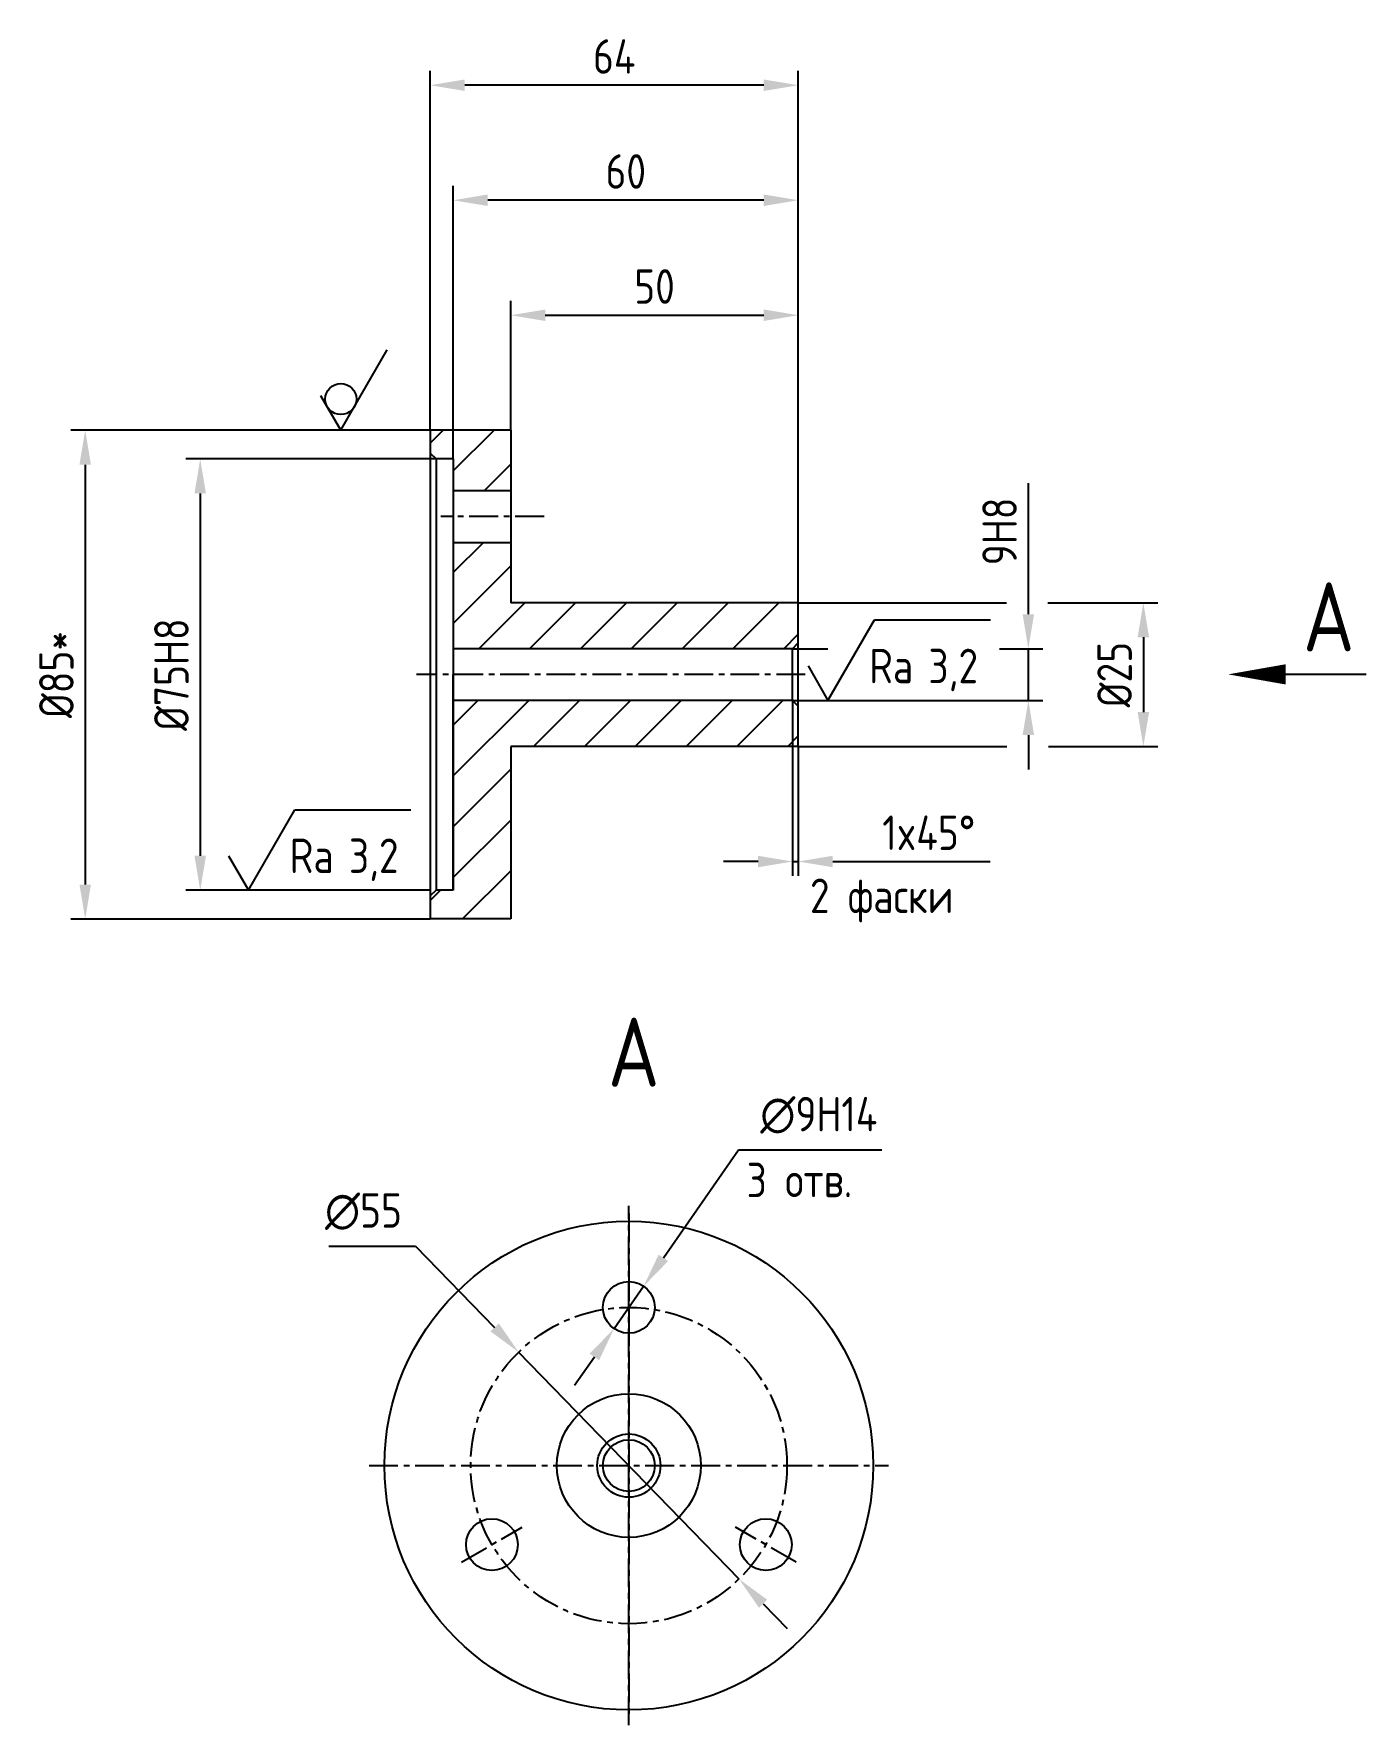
# Model space of a CAD drawing. Extents: x 595 to 2556, y 163 to 1028.
# Drawn here: x 1082.3 to 1314, y 274.3 to 568.4 of the extents above; entities outside this region: 3.
import ezdxf
from ezdxf.enums import TextEntityAlignment as Align

# ---------------------------------------------------------------- set-up
doc = ezdxf.new("R2010")
doc.units = 0
doc.header["$LTSCALE"] = 4
doc.header["$MEASUREMENT"] = 0
doc.header["$PDSIZE"] = 3
doc.linetypes.add('CENTER', pattern=[2, 1.25, -0.25, 0.25, -0.25])
doc.layers.get('0').update_dxf_attribs({"linetype": 'CONTINUOUS'})
doc.layers.get('DEFPOINTS').update_dxf_attribs({"linetype": 'CONTINUOUS'})
for name, color, linetype in [('CEN', 5, 'CENTER'), ('CONT', 6, 'CONTINUOUS'), ('DIM', 7, 'CONTINUOUS'), ('Hatch', 2, 'CONTINUOUS'), ('TEXT', 3, 'CONTINUOUS'), ('TEXTB', 6, 'CONTINUOUS')]:
    doc.layers.add(name, color=color, linetype=linetype)
doc.styles.add('STYLE1', font='romans.shx', dxfattribs={"width": 0.8})
doc.dimstyles.new('Dia2', dxfattribs={"dimscale": 2, "dimtxt": 3, "dimasz": 3, "dimexe": 1.25, "dimexo": 0, "dimgap": 1.5, "dimtad": 1, "dimtoh": 1, "dimdec": 0, "dimtxsty": 'STYLE1', "dimcen": 2.5, "dimclrt": 3, "dimadec": 0, "dimazin": 0, "dimtfac": 1, "dimtdec": 0, "dimtmove": 0, "dimatfit": 0, "dimfxl": 1, "dimarcsym": 0})
doc.dimstyles.new('Lin2', dxfattribs={"dimscale": 2, "dimtxt": 3, "dimasz": 3, "dimexe": 1.25, "dimexo": 0, "dimgap": 1, "dimtad": 1, "dimtxsty": 'STYLE1', "dimcen": 2.5, "dimclrt": 3, "dimadec": 0, "dimazin": 0, "dimtfac": 1, "dimtmove": 0, "dimatfit": 0, "dimldrblk": 'DOT', "dimfxl": 1, "dimarcsym": 0})

# ---------------------------------------------------------------- blocks, each defined once
blk = doc.blocks.new('*D7')
at = {"layer": 'DEFPOINTS', "color": 0, "transparency": 16777216}
for p in [(1215.28, 519.45), (1165.28, 499.45), (1215.28, 469.45)]:
    blk.add_point(p, dxfattribs=at)
at = {"layer": 'DIM', "color": 0, "lineweight": -2, "transparency": 16777216}
for p, q in [((1165.28, 499.45), (1165.28, 521.95)), ((1215.28, 469.45), (1215.28, 521.95)), ((1171.28, 519.45), (1209.28, 519.45))]:
    blk.add_line(p, q, dxfattribs=at)
at = {"layer": 'DIM', "color": 0, "transparency": 16777216}
for points in [[(1171.28, 520.45), (1171.28, 518.45), (1165.28, 519.45)], [(1209.28, 520.45), (1209.28, 518.45), (1215.28, 519.45)]]:
    blk.add_solid(points, dxfattribs=at)
at = {"layer": 'DIM', "color": 3, "transparency": 16777216, "insert": (1190.28, 524.45), "char_height": 6, "attachment_point": 5, "style": 'STYLE1'}
blk.add_mtext('50', dxfattribs=at)
blk = doc.blocks.new('_Dot')
at = {"color": 0, "linetype": 'ByBlock', "lineweight": -2}
blk.add_line((-0.5, 0), (-1, 0), dxfattribs=at)
at = {"color": 0, "linetype": 'ByBlock', "const_width": 0.5}
blk.add_lwpolyline([(-0.25, 0, 1), (0.25, 0, 1)], format="xyb", close=True, dxfattribs=at)
blk = doc.blocks.new('*D8')
at = {"layer": 'DEFPOINTS', "color": 0, "transparency": 16777216}
for p in [(1214.28, 452.45), (1215.28, 444.45), (1214.28, 424.45)]:
    blk.add_point(p, dxfattribs=at)
at = {"layer": 'DIM', "color": 0, "lineweight": -2, "transparency": 16777216}
for p, q in [((1214.28, 452.45), (1214.28, 421.95)), ((1215.28, 444.45), (1215.28, 421.95)), ((1208.28, 424.45), (1202.28, 424.45)), ((1214.28, 424.45), (1215.28, 424.45)), ((1221.28, 424.45), (1248.65, 424.45))]:
    blk.add_line(p, q, dxfattribs=at)
at = {"layer": 'DIM', "color": 0, "transparency": 16777216}
for points in [[(1208.28, 425.45), (1208.28, 423.45), (1214.28, 424.45)], [(1221.28, 425.45), (1221.28, 423.45), (1215.28, 424.45)]]:
    blk.add_solid(points, dxfattribs=at)
at = {"layer": 'DIM', "color": 3, "transparency": 16777216, "insert": (1237.97, 429.45), "char_height": 6, "attachment_point": 5, "style": 'STYLE1'}
blk.add_mtext('1x45°', dxfattribs=at)
blk = doc.blocks.new('*D9')
at = {"layer": 'DEFPOINTS', "color": 0, "transparency": 16777216}
for p in [(1151.28, 559.45), (1215.28, 539.45), (1151.28, 499.45)]:
    blk.add_point(p, dxfattribs=at)
at = {"layer": 'DIM', "color": 0, "lineweight": -2, "transparency": 16777216}
for p, q in [((1151.28, 499.45), (1151.28, 561.95)), ((1215.28, 539.45), (1215.28, 561.95)), ((1209.28, 559.45), (1157.28, 559.45))]:
    blk.add_line(p, q, dxfattribs=at)
at = {"layer": 'DIM', "color": 0, "transparency": 16777216}
for points in [[(1157.28, 560.45), (1157.28, 558.45), (1151.28, 559.45)], [(1209.28, 560.45), (1209.28, 558.45), (1215.28, 559.45)]]:
    blk.add_solid(points, dxfattribs=at)
at = {"layer": 'DIM', "color": 3, "transparency": 16777216, "insert": (1183.28, 564.45), "char_height": 6, "attachment_point": 5, "style": 'STYLE1'}
blk.add_mtext('64', dxfattribs=at)
blk = doc.blocks.new('*D10')
at = {"layer": 'DEFPOINTS', "color": 0, "transparency": 16777216}
for p in [(1155.28, 539.45), (1215.28, 519.45), (1155.28, 494.45)]:
    blk.add_point(p, dxfattribs=at)
at = {"layer": 'DIM', "color": 0, "lineweight": -2, "transparency": 16777216}
for p, q in [((1155.28, 494.45), (1155.28, 541.95)), ((1215.28, 519.45), (1215.28, 541.95)), ((1209.28, 539.45), (1161.28, 539.45))]:
    blk.add_line(p, q, dxfattribs=at)
at = {"layer": 'DIM', "color": 0, "transparency": 16777216}
for points in [[(1161.28, 540.45), (1161.28, 538.45), (1155.28, 539.45)], [(1209.28, 540.45), (1209.28, 538.45), (1215.28, 539.45)]]:
    blk.add_solid(points, dxfattribs=at)
at = {"layer": 'DIM', "color": 3, "transparency": 16777216, "insert": (1185.28, 544.45), "char_height": 6, "attachment_point": 5, "style": 'STYLE1'}
blk.add_mtext('60', dxfattribs=at)
blk = doc.blocks.new('*D11')
at = {"layer": 'DEFPOINTS', "color": 0, "transparency": 16777216}
for p in [(1151.28, 499.45), (1091.28, 414.45), (1151.28, 414.45)]:
    blk.add_point(p, dxfattribs=at)
at = {"layer": 'DIM', "color": 0, "lineweight": -2, "transparency": 16777216}
for p, q in [((1151.28, 499.45), (1088.78, 499.45)), ((1091.28, 493.45), (1091.28, 420.45)), ((1151.28, 414.45), (1088.78, 414.45))]:
    blk.add_line(p, q, dxfattribs=at)
at = {"layer": 'DIM', "color": 0, "transparency": 16777216}
for points in [[(1090.28, 493.45), (1092.28, 493.45), (1091.28, 499.45)], [(1090.28, 420.45), (1092.28, 420.45), (1091.28, 414.45)]]:
    blk.add_solid(points, dxfattribs=at)
at = {"layer": 'DIM', "color": 3, "transparency": 16777216, "insert": (1086.28, 456.95), "char_height": 6, "attachment_point": 5, "rotation": 90, "style": 'STYLE1'}
blk.add_mtext('%%c85*', dxfattribs=at)
blk = doc.blocks.new('*D12')
at = {"layer": 'DEFPOINTS', "color": 0, "transparency": 16777216}
for p in [(1152.28, 494.45), (1111.28, 419.45), (1151.28, 419.45)]:
    blk.add_point(p, dxfattribs=at)
at = {"layer": 'DIM', "color": 0, "lineweight": -2, "transparency": 16777216}
for p, q in [((1152.28, 494.45), (1108.78, 494.45)), ((1111.28, 488.45), (1111.28, 425.45)), ((1151.28, 419.45), (1108.78, 419.45))]:
    blk.add_line(p, q, dxfattribs=at)
at = {"layer": 'DIM', "color": 0, "transparency": 16777216}
for points in [[(1110.28, 488.45), (1112.28, 488.45), (1111.28, 494.45)], [(1110.28, 425.45), (1112.28, 425.45), (1111.28, 419.45)]]:
    blk.add_solid(points, dxfattribs=at)
at = {"layer": 'DIM', "color": 3, "transparency": 16777216, "insert": (1106.28, 456.95), "char_height": 6, "attachment_point": 5, "rotation": 90, "style": 'STYLE1'}
blk.add_mtext('%%c75H8', dxfattribs=at)
blk = doc.blocks.new('sher03')
at = {"layer": 'TEXT'}
for q in [(4.04, 7), (-1.73, 3)]:
    blk.add_line((0, 0), q, dxfattribs=at)
blk.add_circle((0, 2.71), 1.35, dxfattribs=at)
blk = doc.blocks.new('*D13')
at = {"layer": 'DEFPOINTS', "color": 0, "transparency": 16777216}
for p in [(1188.38, 350.59), (1183.24, 343.21)]:
    blk.add_point(p, dxfattribs=at)
at = {"layer": 'DIM', "color": 0, "lineweight": -2, "transparency": 16777216}
for p, q in [((1191.81, 355.52), (1204.89, 374.32)), ((1204.89, 374.32), (1229.83, 374.32)), ((1183.24, 343.21), (1188.38, 350.59)), ((1179.82, 338.28), (1176.39, 333.35))]:
    blk.add_line(p, q, dxfattribs=at)
at = {"layer": 'DIM', "color": 0, "transparency": 16777216}
for points in [[(1190.99, 356.09), (1192.63, 354.95), (1188.38, 350.59)], [(1178.99, 338.85), (1180.64, 337.71), (1183.24, 343.21)]]:
    blk.add_solid(points, dxfattribs=at)
at = {"layer": 'DIM', "color": 3, "transparency": 16777216, "insert": (1218.86, 380.32), "char_height": 6, "attachment_point": 5, "style": 'STYLE1'}
blk.add_mtext('∅9H14', dxfattribs=at)
blk = doc.blocks.new('*D14')
at = {"layer": 'DEFPOINTS', "color": 0, "transparency": 16777216}
for p in [(1166.65, 339.13), (1204.97, 299.67)]:
    blk.add_point(p, dxfattribs=at)
at = {"layer": 'DIM', "color": 0, "lineweight": -2, "transparency": 16777216}
for p, q in [((1133.62, 357.57), (1148.73, 357.57)), ((1148.73, 357.57), (1162.47, 343.43)), ((1204.97, 299.67), (1166.65, 339.13)), ((1209.15, 295.37), (1213.33, 291.07))]:
    blk.add_line(p, q, dxfattribs=at)
at = {"layer": 'DIM', "color": 0, "transparency": 16777216}
for points in [[(1163.19, 344.13), (1161.75, 342.73), (1166.65, 339.13)], [(1209.87, 296.07), (1208.44, 294.67), (1204.97, 299.67)]]:
    blk.add_solid(points, dxfattribs=at)
at = {"layer": 'DIM', "color": 3, "transparency": 16777216, "insert": (1139.67, 363.57), "char_height": 6, "attachment_point": 5, "style": 'STYLE1'}
blk.add_mtext('∅55', dxfattribs=at)
blk = doc.blocks.new('*D15')
at = {"layer": 'DEFPOINTS', "color": 0, "transparency": 16777216}
for p in [(1250.25, 461.45), (1214.28, 452.45), (1255.28, 452.45)]:
    blk.add_point(p, dxfattribs=at)
at = {"layer": 'DIM', "color": 0, "lineweight": -2, "transparency": 16777216}
for p, q in [((1255.28, 467.45), (1255.28, 490.25)), ((1250.25, 461.45), (1257.78, 461.45)), ((1255.28, 452.45), (1255.28, 461.45)), ((1214.28, 452.45), (1257.78, 452.45)), ((1255.28, 446.45), (1255.28, 440.45))]:
    blk.add_line(p, q, dxfattribs=at)
at = {"layer": 'DIM', "color": 0, "transparency": 16777216}
for points in [[(1254.28, 467.45), (1256.28, 467.45), (1255.28, 461.45)], [(1254.28, 446.45), (1256.28, 446.45), (1255.28, 452.45)]]:
    blk.add_solid(points, dxfattribs=at)
at = {"layer": 'DIM', "color": 3, "transparency": 16777216, "insert": (1250.28, 481.85), "char_height": 6, "attachment_point": 5, "rotation": 90, "style": 'STYLE1'}
blk.add_mtext('9H8', dxfattribs=at)
blk = doc.blocks.new('razrez15')
at = {"layer": 'TEXT'}
blk.add_lwpolyline([(0, 0, 0, 1.76, 0), (5, 0, 1.76, 1.76, 0)], format="xyseb", dxfattribs=at)
blk.add_lwpolyline([(0, 0, 0, 1.76, 0), (5, 0, 1.76, 1.76, 0)], format="xyseb", dxfattribs=at)
blk.add_lwpolyline([(12, 0), (5, 0)], dxfattribs=at)
blk.add_lwpolyline([(12, 0), (5, 0)], dxfattribs=at)
at = {"layer": 'TEXTB', "style": 'STYLE1', "width": 0.8}
blk.add_attdef('A', (6.5, 2), '', height=6, dxfattribs=at)
blk = doc.blocks.new('*D16')
at = {"layer": 'DEFPOINTS', "color": 0, "transparency": 16777216}
for p in [(1258.68, 469.45), (1258.76, 444.45), (1275.28, 444.45)]:
    blk.add_point(p, dxfattribs=at)
at = {"layer": 'DIM', "color": 0, "lineweight": -2, "transparency": 16777216}
for p, q in [((1258.68, 469.45), (1277.78, 469.45)), ((1275.28, 463.45), (1275.28, 450.45)), ((1258.76, 444.45), (1277.78, 444.45))]:
    blk.add_line(p, q, dxfattribs=at)
at = {"layer": 'DIM', "color": 0, "transparency": 16777216}
for points in [[(1274.28, 463.45), (1276.28, 463.45), (1275.28, 469.45)], [(1274.28, 450.45), (1276.28, 450.45), (1275.28, 444.45)]]:
    blk.add_solid(points, dxfattribs=at)
at = {"layer": 'DIM', "color": 3, "transparency": 16777216, "insert": (1270.28, 456.95), "char_height": 6, "attachment_point": 5, "rotation": 90, "style": 'STYLE1'}
blk.add_mtext('%%c25', dxfattribs=at)
blk = doc.blocks.new('sherISO_04')
at = {"layer": 'TEXT'}
blk.add_line((4.04, 7), (14.12, 7), dxfattribs=at)
blk.add_lwpolyline([(-1.73, 3), (0, 0), (4.04, 7)], dxfattribs=at)
at = {"layer": 'TEXT', "style": 'STYLE1', "width": 0.8}
blk.add_text('Ra', height=3, dxfattribs=at).set_placement((3.58, 1.5))
blk.add_attdef('3,2', (8.73, 1.5), '', height=3, dxfattribs=at)

msp = doc.modelspace()

# ---------------------------------------------------------------- hatches: boundary and pattern name
at = {"layer": 'Hatch'}
h = msp.add_hatch(dxfattribs=at)
h.set_pattern_fill('ANSI31', color=256, scale=50, style=0)
h.paths.add_polyline_path([(1165.284, 499.453), (1151.284, 499.453), (1151.284, 495.453), (1152.284, 494.453), (1155.284, 494.453), (1155.284, 488.953), (1165.284, 488.953)])
h.paths.add_polyline_path([(1165.284, 479.953), (1155.284, 479.953), (1155.284, 461.453), (1214.284, 461.453), (1215.284, 462.453), (1215.284, 469.453), (1165.284, 469.453)])
h.paths.add_polyline_path([(1215.284, 451.453), (1214.284, 452.453), (1155.284, 452.453), (1155.284, 419.453), (1152.284, 419.453), (1151.284, 418.453), (1151.284, 414.453), (1165.284, 414.453), (1165.284, 444.453), (1215.284, 444.453)])

# ---------------------------------------------------------------- linework, layer by layer
at = {"layer": 'CEN'}
for p, q in [((1171.062, 484.453), (1153.11, 484.453)), ((1216.465, 456.953), (1148.878, 456.953)), ((1185.811, 274.253), (1185.811, 364.546)), ((1185.811, 363.236), (1185.811, 275.563)), ((1185.811, 352.975), (1185.811, 340.824)), ((1140.665, 319.4), (1230.958, 319.4)), ((1156.734, 302.612), (1167.257, 308.687)), ((1214.889, 302.612), (1204.366, 308.687))]:
    msp.add_line(p, q, dxfattribs=at)
msp.add_circle((1185.811, 319.4), 27.5, dxfattribs=at)
at = {"layer": 'CONT'}
for p, q in [((1151.284, 499.453), (1151.284, 414.453)), ((1165.284, 499.453), (1151.284, 499.453)), ((1165.284, 499.453), (1165.284, 469.453)), ((1151.284, 495.453), (1152.284, 494.453)), ((1152.284, 494.453), (1152.284, 419.453)), ((1155.284, 494.453), (1152.284, 494.453)), ((1155.284, 488.953), (1165.284, 488.953)), ((1155.284, 479.953), (1165.284, 479.953)), ((1215.284, 469.453), (1165.284, 469.453)), ((1215.284, 444.453), (1215.284, 469.453)), ((1214.284, 461.453), (1215.284, 462.453)), ((1214.284, 461.453), (1155.284, 461.453)), ((1214.284, 452.453), (1214.284, 461.453)), ((1155.284, 419.453), (1155.284, 456.953)), ((1214.284, 452.453), (1155.284, 452.453)), ((1214.284, 452.453), (1215.284, 451.453)), ((1215.284, 444.453), (1165.284, 444.453)), ((1165.284, 444.453), (1165.284, 414.453)), ((1152.284, 419.453), (1151.284, 418.453)), ((1155.284, 419.453), (1152.284, 419.453)), ((1165.284, 414.453), (1151.284, 414.453))]:
    msp.add_line(p, q, dxfattribs=at)
at = {"layer": 'CONT', "ltscale": 7}
msp.add_line((1155.284, 494.453), (1155.284, 419.453), dxfattribs=at)
at = {"layer": 'CONT'}
for centre, radius in [((1185.811, 319.4), 42.5), ((1185.811, 346.9), 4.5), ((1185.811, 319.4), 12.5), ((1185.811, 319.4), 5.5), ((1185.811, 319.4), 4.5), ((1161.996, 305.65), 4.5), ((1209.627, 305.65), 4.5)]:
    msp.add_circle(centre, radius, dxfattribs=at)
at = {"layer": 'DIM'}
for p, q in [((1215.284, 469.453), (1251.484, 469.453)), ((1214.284, 461.453), (1220.398, 461.453)), ((1215.284, 444.453), (1251.568, 444.453))]:
    msp.add_line(p, q, dxfattribs=at)

# ---------------------------------------------------------------- block references
at = {"layer": 'DIM', "xscale": 2, "yscale": 2, "zscale": 2}
msp.add_blockref('sher03', (1135.726, 499.453), dxfattribs=at)
for name, p, values in [('razrez15', (1290.024, 456.996), {'A': 'А'}), ('sherISO_04', (1220.439, 452.453), {'3,2': '3,2'}), ('sherISO_04', (1119.674, 419.453), {'3,2': '3,2'})]:
    msp.add_blockref(name, p, dxfattribs=at).add_auto_attribs(values)

# ---------------------------------------------------------------- texts
at = {"color": 3, "linetype": 'ByBlock', "style": 'STYLE1', "width": 0.8}
for p in [(1142.76, 1025.762), (596.935, 845.935), (2554.622, 165.62)]:
    msp.add_text('%%', height=3, rotation=90, dxfattribs=at).set_placement(p, align=Align.MIDDLE_CENTER)
at = {"layer": 'CONT', "style": 'STYLE1', "width": 0.8}
msp.add_text('A', height=12, dxfattribs=at).set_placement((1182.171, 385.292))
at = {"layer": 'TEXT', "style": 'STYLE1', "width": 0.8}
for s, p in [('2 фаски', (1217.305, 415.487)), ('3 отв.', (1206.296, 366.075))]:
    msp.add_text(s, height=6, dxfattribs=at).set_placement(p)

# ---------------------------------------------------------------- dimensions: what is measured, and where the dimension line sits
at = {"layer": 'DIM'}
for base, p1, p2, picture, middle in [((1151.284, 559.453), (1215.284, 539.453), (1151.284, 499.453), '*D9', (1183.284, 564.453)), ((1155.284, 539.453), (1215.284, 519.453), (1155.284, 494.453), '*D10', (1185.284, 544.453)), ((1215.284, 519.453), (1165.284, 499.453), (1215.284, 469.453), '*D7', (1190.284, 524.453))]:
    dim = msp.add_linear_dim(base=base, p1=p1, p2=p2, dimstyle='Lin2', dxfattribs=at)
    dim.commit()
    dim.dimension.update_dxf_attribs({"geometry": picture, "text_midpoint": middle})
for base, p1, p2, text, picture, middle in [((1091.284, 414.453), (1151.284, 499.453), (1151.284, 414.453), '%%c<>*', '*D11', (1086.284, 456.953)), ((1111.284, 419.453), (1152.284, 494.453), (1151.284, 419.453), '%%c<>H8', '*D12', (1106.284, 456.953)), ((1275.284, 444.453), (1258.681, 469.453), (1258.765, 444.453), '%%c<>', '*D16', (1270.284, 456.953))]:
    dim = msp.add_linear_dim(base=base, p1=p1, p2=p2, angle=90, text=text, dimstyle='Lin2', dxfattribs=at)
    dim.commit()
    dim.dimension.update_dxf_attribs({"geometry": picture, "text_midpoint": middle})
dim = msp.add_linear_dim(base=(1255.284, 452.453), p1=(1250.247, 461.453), p2=(1214.284, 452.453), angle=90, text='<>H8', dimstyle='Lin2', dxfattribs=at)
dim.commit()
dim.dimension.update_dxf_attribs({"geometry": '*D15', "text_midpoint": (1255.284, 481.853), "dimtype": 160})
dim = msp.add_linear_dim(base=(1214.284, 424.453), p1=(1215.284, 444.453), p2=(1214.284, 452.453), text='<>x45°', dimstyle='Lin2', dxfattribs=at)
dim.commit()
dim.dimension.update_dxf_attribs({"geometry": '*D8', "text_midpoint": (1237.969, 424.453), "dimtype": 160})
dim = msp.add_diameter_dim_2p(p1=(1183.242, 343.206), p2=(1188.381, 350.594), text='<>H14', dimstyle='Dia2', dxfattribs=at)
dim.commit()
dim.dimension.update_dxf_attribs({"geometry": '*D13', "text_midpoint": (1218.86, 374.324), "dimtype": 163})
dim = msp.add_diameter_dim_2p(p1=(1204.972, 299.674), p2=(1166.651, 339.126), dimstyle='Dia2', override={"dimtmove": 1}, dxfattribs=at)
dim.commit()
dim.dimension.update_dxf_attribs({"geometry": '*D14', "text_midpoint": (1148.731, 357.574), "dimtype": 163})

doc.saveas('drawing.dxf')
